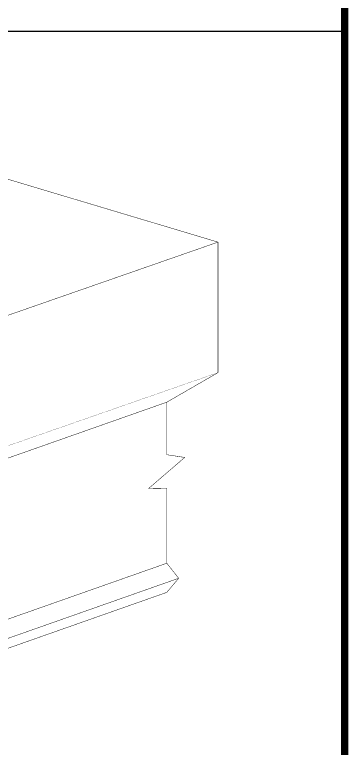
# Model space of a CAD drawing. Header units: millimetres. Extents: x 0 to 2669304, y -3314102 to 0.
# Drawn here: x 2518579 to 2522981, y -3182916 to -3173243 of the extents above; entities that cross this region are included whole.
import ezdxf

# ---------------------------------------------------------------- set-up
doc = ezdxf.new("R2010")
doc.units = ezdxf.units.MM
doc.header["$LTSCALE"] = 0.4
doc.header["$MEASUREMENT"] = 0
for name, color, linetype in [('COL', 4, 'Continuous'), ('M-Purlin', 213, 'Continuous'), ('TRIMS', 144, 'Continuous')]:
    doc.layers.add(name, color=color, linetype=linetype)

msp = doc.modelspace()

# ---------------------------------------------------------------- linework, layer by layer
at = {"layer": 'COL'}
msp.add_line((2461913.4555, -3173460.8533), (2522931.5932, -3173460.8533), dxfattribs=at)
at = {"layer": 'M-Purlin', "linetype": 'Continuous', "const_width": 98.2504}
msp.add_lwpolyline([(2522931.5932, -3158979.5828), (2522931.5932, -3185592.6675)], dxfattribs=at)
at = {"layer": 'TRIMS'}
for points, const_width in [([(2518466.8719, -3175405.3125), (2521260.7328, -3176241.9006), (2521260.7328, -3177962.6084), (2520586.2393, -3178352.0274), (2520586.2393, -3179044.6751), (2520822.3339, -3179080.6176), (2520346.5476, -3179489.5475), (2520586.2393, -3179486.2174), (2520586.2393, -3180475.5162)], 5.8527), ([(2515402.7301, -3178281.5694), (2521260.7322, -3176241.9004)], 5.8527), ([(2515402.7301, -3180002.2771), (2521260.7328, -3177962.6084)], 2.4582), ([(2515134.8983, -3180269.888), (2520586.2393, -3178352.0274)], 5.8527), ([(2515134.8983, -3182393.3768), (2520586.2393, -3180475.5162)], 5.8527), ([(2520586.2393, -3180475.5162), (2520742.546, -3180673.9311), (2520586.2399, -3180859.6776)], 5.8527), ([(2515291.2049, -3182591.7916), (2520742.546, -3180673.9311)], 5.8527), ([(2515134.8989, -3182777.5382), (2520586.2399, -3180859.6776)], 5.8527)]:
    msp.add_lwpolyline(points, dxfattribs=dict(at, const_width=const_width))

doc.saveas('drawing.dxf')
